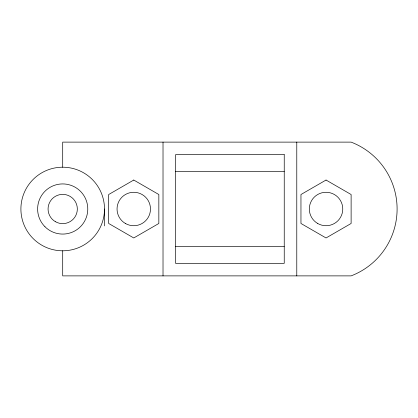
<?xml version="1.0" encoding="UTF-8"?>
<svg xmlns="http://www.w3.org/2000/svg" width="418" height="418" viewBox="0 0 418 418"><rect width="100%" height="100%" fill="white"/><g stroke="black" fill="none" stroke-linecap="round" stroke-linejoin="round"><path stroke-width="0.63" d="M175.56 171.38L284.24 171.38M175.56 246.62L284.24 246.62M296.78 142.12L296.78 275.88M163.02 142.12L163.02 275.88M104.5 209A41.8 41.8 0 0 1 41.8 245.199A41.8 41.8 0 0 1 41.8 172.801A41.8 41.8 0 0 1 104.5 209L104.5 225.892M62.7 167.2L62.7 142.12L351.12 142.12A71.63 71.63 0 0 1 351.12 275.88L62.7 275.88L62.7 250.8M133.76 180.038L108.68 194.522L108.68 223.478L133.76 237.962L158.84 223.478L158.84 194.522L133.76 180.038M326.04 180.038L300.96 194.522L300.96 223.478L326.04 237.962L351.12 223.478L351.12 194.522L326.04 180.038M284.24 154.66L175.56 154.66L175.56 263.34L284.24 263.34L284.24 154.66M125.4 223.478A16.72 16.72 0 0 0 150.48 209A16.72 16.72 0 0 0 125.4 194.522A16.72 16.72 0 0 0 125.4 223.478M317.68 223.478A16.72 16.72 0 0 0 342.76 209A16.72 16.72 0 0 0 317.68 194.522A16.72 16.72 0 0 0 317.68 223.478M44.966 226.734A25.08 25.08 0 0 0 86.923 215.489A25.08 25.08 0 0 0 56.211 184.777A25.08 25.08 0 0 0 44.966 226.734M55.385 221.671A14.63 14.63 0 0 0 77.33 209A14.63 14.63 0 0 0 55.385 196.329A14.63 14.63 0 0 0 55.385 221.671"/></g></svg>
